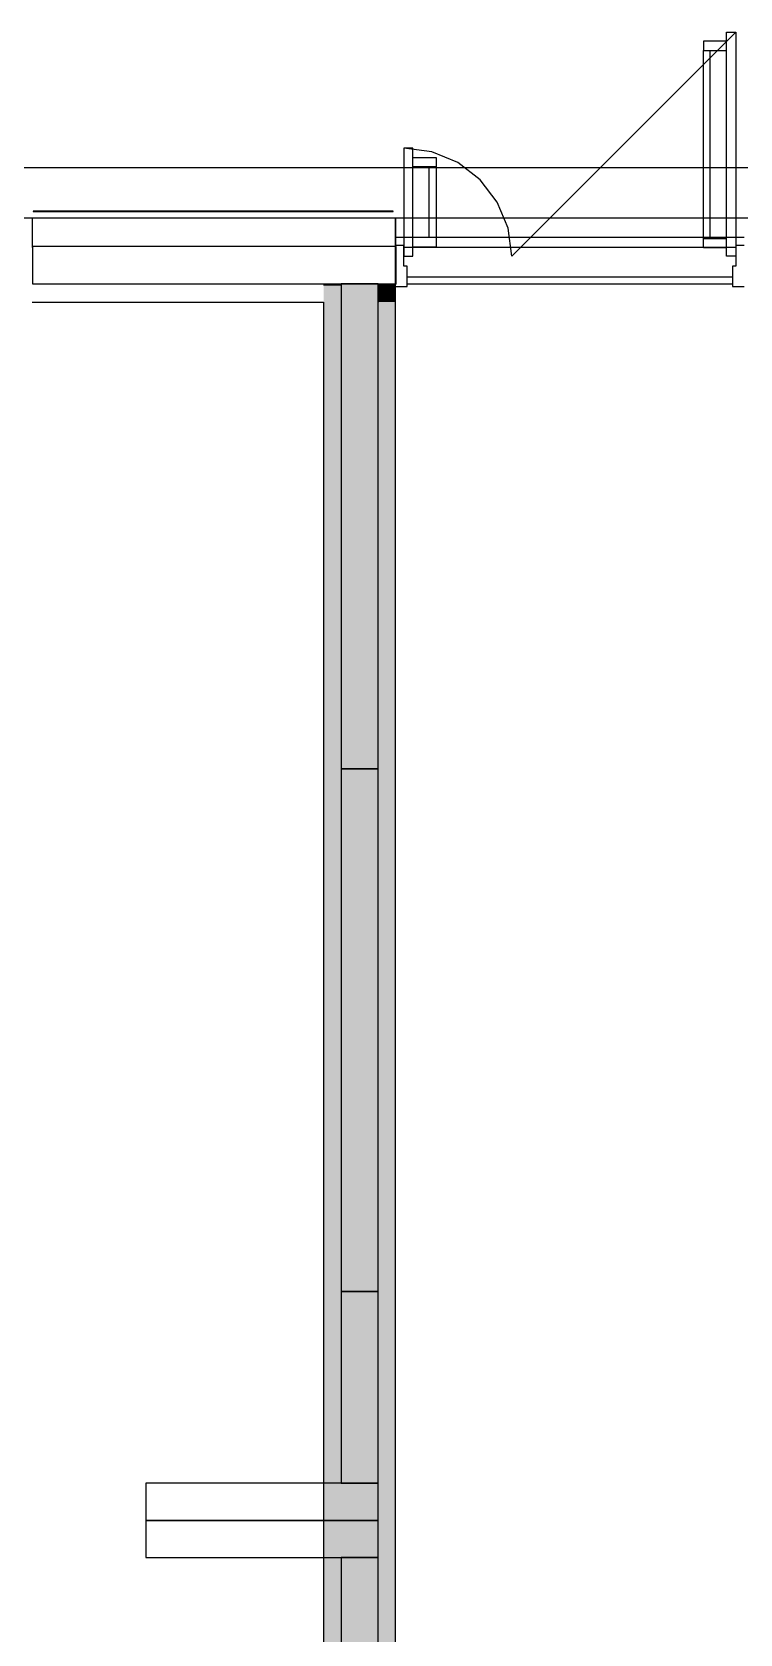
# Model space of a CAD drawing. Header units: metres. Extents: x 2.3 to 42.8, y 0.9 to 31.9.
# Drawn here: x 11.287 to 12.487, y 24.153 to 26.87 of the extents above; entities that cross this region are included whole.
import ezdxf

# ---------------------------------------------------------------- set-up
doc = ezdxf.new("R2010")
doc.units = ezdxf.units.M
for name, color, linetype in [('ARREDI', 9, 'Continuous'), ('PARETI_STRUTTURE', 7, 'Continuous'), ('PILASTRI_SETTI', 8, 'Continuous')]:
    doc.layers.add(name, color=color, linetype=linetype)

msp = doc.modelspace()

# ---------------------------------------------------------------- linework, layer by layer
at = {"layer": 'ARREDI'}
for points in [[(11.2891, 26.5656), (11.5253, 26.5656)], [(11.5253, 26.5652), (11.2891, 26.5652)], [(11.5253, 26.5656), (11.8994, 26.5656)], [(11.8994, 26.5652), (11.5253, 26.5652)]]:
    msp.add_lwpolyline(points, dxfattribs=at)
for points in [[(11.2891, 26.5652), (11.5253, 26.5652), (11.5253, 26.5656), (11.2891, 26.5656)], [(11.5253, 26.5652), (11.8994, 26.5652), (11.8994, 26.5656), (11.5253, 26.5656)], [(11.9043, 26.4428), (11.9043, 26.5058), (11.2881, 26.5058), (11.2881, 26.4428)], [(11.8108, 26.4428), (11.8108, 25.6199), (11.8738, 25.6199), (11.8738, 26.4428)], [(11.8108, 24.734), (11.8738, 24.734), (11.8738, 25.6199), (11.8108, 25.6199)], [(11.8108, 24.4086), (11.8738, 24.4086), (11.8738, 24.734), (11.8108, 24.734)], [(11.8738, 24.4086), (11.48, 24.4086), (11.48, 24.3456), (11.8738, 24.3456)], [(11.8738, 24.2826), (11.8738, 24.3456), (11.48, 24.3456), (11.48, 24.2826)], [(11.8108, 23.3967), (11.8738, 23.3967), (11.8738, 24.2826), (11.8108, 24.2826)]]:
    msp.add_lwpolyline(points, close=True, dxfattribs=at)
at = {"layer": 'PARETI_STRUTTURE'}
for points in [[(12.4801, 26.8695), (12.4801, 26.4896), (12.4644, 26.4896), (12.4644, 26.8695), (12.4801, 26.8695), (12.1002, 26.4896), (12.0939, 26.537), (12.0756, 26.5811), (12.0465, 26.619), (12.0086, 26.6481), (11.9645, 26.6664), (11.9171, 26.6727)], [(12.425, 26.8538), (12.425, 26.838)], [(12.4644, 26.8538), (12.425, 26.8538)], [(12.4644, 26.5191), (12.425, 26.5191), (12.425, 26.838)], [(12.425, 26.838), (12.4644, 26.838)], [(12.4368, 26.5191), (12.4368, 26.838)], [(12.4644, 26.838), (12.4644, 26.8538)], [(11.9171, 26.4896), (11.9328, 26.4896), (11.9328, 26.6727), (11.9171, 26.6727)], [(11.9171, 26.6727), (11.9171, 26.4896)], [(11.9328, 26.6569), (11.9722, 26.6569)], [(11.9722, 26.6569), (11.9722, 26.6412)], [(2.4099, 26.1672), (2.3305, 26.1672), (2.3305, 26.6397), (13.159, 26.6397)], [(11.9722, 26.6412), (11.9328, 26.6412)], [(11.9604, 26.5211), (11.9604, 26.6412)], [(11.9722, 26.6412), (11.9722, 26.5211), (11.9722, 26.5053)], [(2.4825, 26.5545), (4.2805, 26.5545), (4.7333, 26.5545), (8.3557, 26.5545), (8.8085, 26.5545), (10.6197, 26.5545), (11.2871, 26.5545), (11.9033, 26.5545), (12.4939, 26.5545), (14.2244, 26.5545)], [(11.9033, 26.5041), (11.9033, 26.5537), (11.2871, 26.5537), (11.2871, 26.5041)], [(11.9033, 26.5073), (11.9033, 26.5545), (11.9033, 26.5073)], [(11.9033, 26.5216), (12.4939, 26.5216)], [(11.9722, 26.5211), (11.9328, 26.5211)], [(12.425, 26.5034), (12.425, 26.5191)], [(11.9033, 26.438), (11.923, 26.438), (11.923, 26.4726), (11.9171, 26.4726), (11.9171, 26.5073), (11.9033, 26.5073)], [(11.9033, 26.4411), (11.9033, 26.5041)], [(12.4801, 26.5041), (11.9171, 26.5041)], [(11.9328, 26.5053), (11.9722, 26.5053)], [(12.4644, 26.5034), (12.425, 26.5034)], [(12.4939, 26.5073), (12.4801, 26.5073), (12.4801, 26.4726), (12.4742, 26.4726), (12.4742, 26.438), (12.4939, 26.438)], [(11.8108, 26.4411), (11.7812, 26.4411)], [(11.7812, 26.4411), (11.8108, 26.4411)], [(11.8738, 26.4116), (11.8738, 26.4411)], [(11.8738, 26.4411), (11.8738, 26.4116)], [(11.9033, 26.4428), (11.9033, 26.4411)], [(11.9033, 26.4116), (11.9033, 26.4411)], [(12.4742, 26.4537), (11.923, 26.4537)], [(11.923, 26.4428), (12.4742, 26.4428)], [(11.2871, 26.4116), (11.7812, 26.4116)], [(11.7812, 26.4116), (11.7812, 22.0657), (11.8108, 22.0657)], [(11.9033, 23.3405), (11.9033, 26.4116)]]:
    msp.add_lwpolyline(points, dxfattribs=at)
for points in [[(11.9043, 26.4428), (11.9043, 26.5058), (11.2881, 26.5058), (11.2881, 26.4428)], [(11.8108, 26.4428), (11.8108, 25.6199), (11.8738, 25.6199), (11.8738, 26.4428)], [(11.8108, 24.734), (11.8738, 24.734), (11.8738, 25.6199), (11.8108, 25.6199)], [(11.8108, 24.4086), (11.8738, 24.4086), (11.8738, 24.734), (11.8108, 24.734)], [(11.48, 24.4086), (11.48, 24.2826), (11.8738, 24.2826), (11.8738, 24.4086)], [(11.8738, 24.4086), (11.48, 24.4086), (11.48, 24.3456), (11.8738, 24.3456)], [(11.8738, 24.2826), (11.8738, 24.3456), (11.48, 24.3456), (11.48, 24.2826)], [(11.8108, 23.3967), (11.8738, 23.3967), (11.8738, 24.2826), (11.8108, 24.2826)]]:
    msp.add_lwpolyline(points, close=True, dxfattribs=at)
at = {"layer": 'PILASTRI_SETTI'}
for points in [[(11.8108, 22.0657), (11.8108, 26.4411), (11.7812, 22.0657), (11.7812, 26.4411)], [(11.8738, 25.6199), (11.8738, 26.4428), (11.8108, 25.6199), (11.8108, 26.4428)], [(11.8738, 22.0657), (11.8738, 26.4411), (11.8108, 22.0657), (11.8108, 26.4411)], [(11.9033, 26.4116), (11.9033, 26.4411), (11.8738, 26.4116), (11.8738, 26.4411)], [(11.9033, 22.0657), (11.9033, 26.4116), (11.8738, 22.0657), (11.8738, 26.4116)], [(11.8738, 24.734), (11.8738, 25.6199), (11.8108, 24.734), (11.8108, 25.6199)], [(11.8738, 24.4086), (11.8738, 24.734), (11.8108, 24.4086), (11.8108, 24.734)], [(11.8738, 23.3967), (11.8738, 24.2826), (11.8108, 23.3967), (11.8108, 24.2826)]]:
    msp.add_solid(points, dxfattribs=at)

doc.saveas('drawing.dxf')
